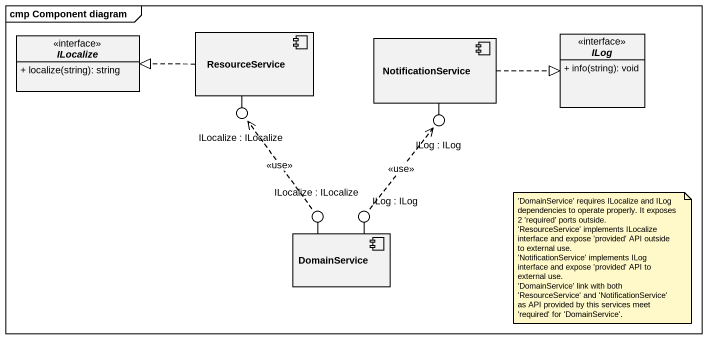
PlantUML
@startuml
mainframe cmp Component diagram
allowmixing
hide circle
hide empty members
skinparam classAttributeIconSize 0
interface ILocalize {
  + localize(string): string
}
component ResourceService
component NotificationService
interface ILog {
  + info(string): void
}
() "ILocalize : ILocalize" as ILocalize_2
() "ILog : ILog" as ILog_2
() "ILocalize : ILocalize" as ILocalize_3
() "ILog : ILog" as ILog_3
component DomainService
ResourceService -- ILocalize_2
NotificationService -- ILog_2
DomainService -up- ILocalize_3
DomainService -up- ILog_3
ResourceService .left.|> ILocalize
NotificationService .right.|> ILog
ILocalize_3 .up.> ILocalize_2 : <<use>>
ILog_3 .up.> ILog_2 : <<use>>
note as N1
  ~'DomainService' requires ILocalize and ILog dependencies to operate properly. It exposes 2 'required' ports outside.
  ~'ResourceService' implements ILocalize interface and expose 'provided' API outside to external use.
  ~'NotificationService' implements ILog interface and expose 'provided' API to external use.
  ~'DomainService' link with both 'ResourceService' and 'NotificationService' as API provided by this services meet 'required' for 'DomainService'.
end note
@enduml
